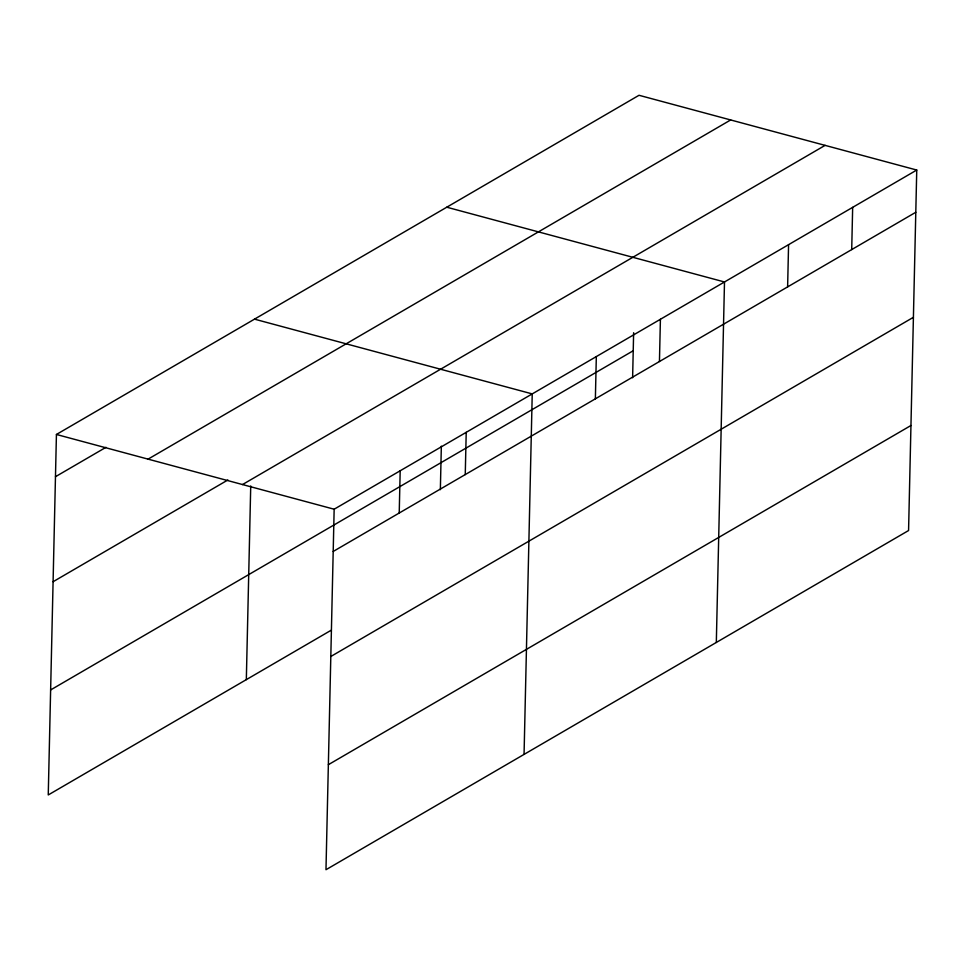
<?xml version="1.0" encoding="UTF-8"?>
<svg xmlns="http://www.w3.org/2000/svg" width="965" height="965" viewBox="0 0 965 965"><rect width="100%" height="100%" fill="white"/><g stroke="black" fill="none" stroke-linecap="round" stroke-linejoin="round"><path stroke-width="1.45" d="M916.75 170.045L334.155 509.218L325.977 869.718L908.572 530.533L916.75 170.045L639.023 95.282L56.428 434.467L48.25 794.955L330.923 630.386M246.328 679.637L250.731 485.95M399.221 513.018L400.185 470.787M440.354 489.689L441.343 446.156M465.251 474.587L466.216 432.344M524.055 754.389L532.234 393.901L254.507 319.15M595.369 398.834L596.322 356.592M632.618 377.761L633.631 332.72M659.445 361.525L660.41 319.282M716.32 642.461L724.498 281.973L446.771 207.21M787.621 286.894L788.574 244.664M851.709 249.585L852.662 207.354M55.475 476.71L105.969 447.314M148.079 459.135L730.674 119.95M53.087 581.726L227.873 479.979M242.505 484.551L825.099 145.365M50.638 689.939L633.221 350.753M333.202 551.461L915.797 212.276M330.814 656.49L913.409 317.304M328.365 764.69L910.948 425.505M56.428 434.467L334.155 509.218"/></g></svg>
